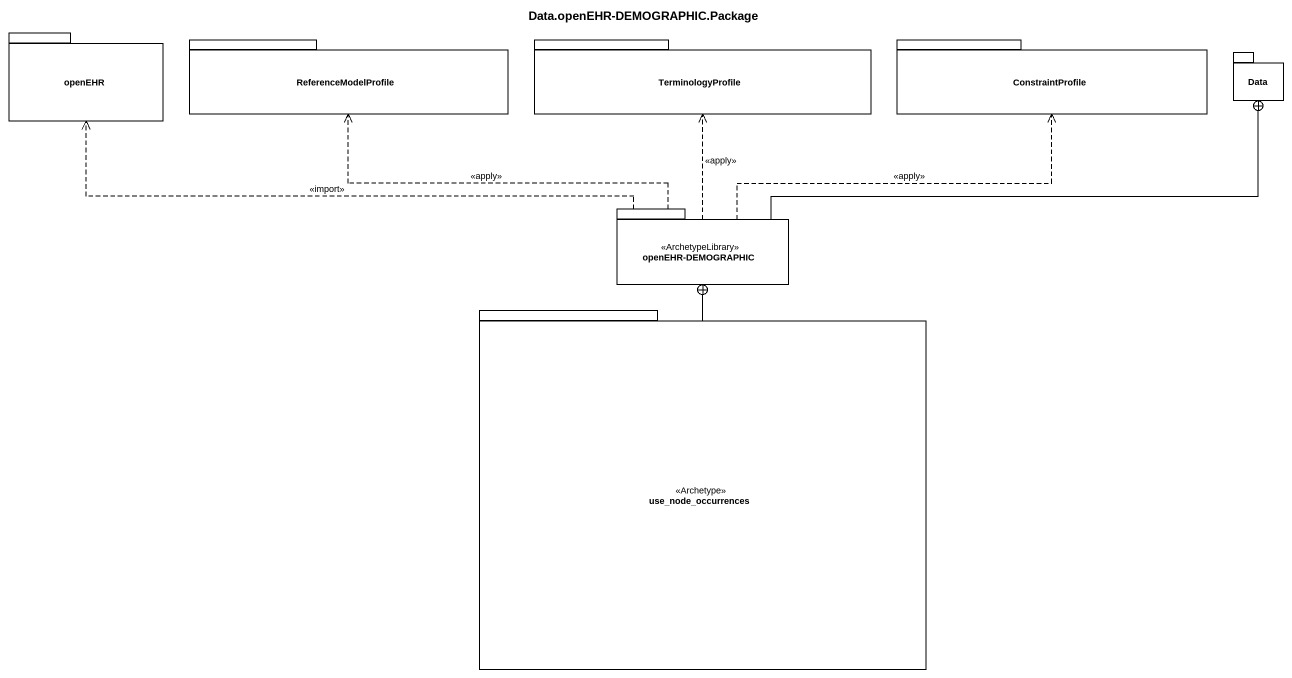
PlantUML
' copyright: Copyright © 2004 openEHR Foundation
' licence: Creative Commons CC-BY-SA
@startuml
title Data.openEHR-DEMOGRAPHIC.Package
package openEHR {
}
package ReferenceModelProfile {
}
package TerminologyProfile {
}
package ConstraintProfile {
}
package Data {
}
package "openEHR-DEMOGRAPHIC" as openEHR_DEMOGRAPHIC <<ArchetypeLibrary>> {
}
package use_node_occurrences <<Archetype>> {
}
openEHR_DEMOGRAPHIC .left.> openEHR : <<import>>
openEHR_DEMOGRAPHIC .left.> ReferenceModelProfile : <<apply>>
openEHR_DEMOGRAPHIC .up.> TerminologyProfile : <<apply>>
openEHR_DEMOGRAPHIC .right.> ConstraintProfile : <<apply>>
openEHR_DEMOGRAPHIC -right-+ Data
use_node_occurrences -up-+ openEHR_DEMOGRAPHIC
@enduml
